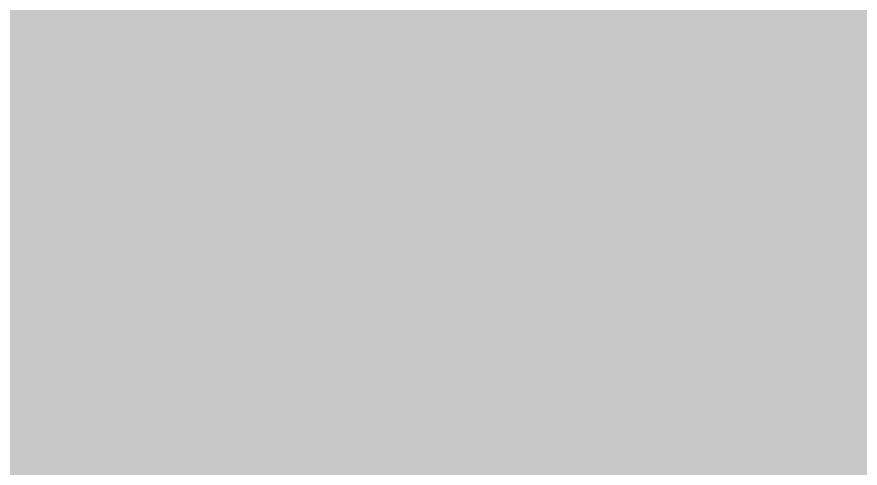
# Model space of a CAD drawing. Header units: millimetres. Extents: x 5 to 1315, y 5 to 292.
# Drawn here: x 946.36 to 953.06, y 84.28 to 87.87 of the extents above; entities that cross this region are included whole.
import ezdxf

# ---------------------------------------------------------------- set-up
doc = ezdxf.new("R2010")
doc.units = ezdxf.units.MM
doc.layers.add('IMAGES', color=7, linetype='Continuous')

# ---------------------------------------------------------------- blocks, each defined once
blk = doc.blocks.new('SHEET_03')
at = {"layer": 'IMAGES', "color": 7}
for points in [[(33.9757, 87.8286), (62.422, 87.8286), (33.9757, 88), (62.422, 88)], [(33.4616, 87.6571), (62.422, 87.6571), (33.4616, 87.8286), (62.422, 87.8286)], [(32.7762, 87.4857), (62.422, 87.4857), (32.7762, 87.6571), (62.422, 87.6571)], [(32.4334, 87.3143), (62.422, 87.3143), (32.4334, 87.4857), (62.422, 87.4857)], [(31.9193, 87.1429), (62.422, 87.1429), (31.9193, 87.3143), (62.422, 87.3143)], [(31.4053, 86.9714), (62.422, 86.9714), (31.4053, 87.1429), (62.422, 87.1429)], [(31.2339, 86.8), (62.422, 86.8), (31.2339, 86.9714), (62.422, 86.9714)], [(30.5484, 86.6286), (62.422, 86.6286), (30.5484, 86.8), (62.422, 86.8)], [(30.2057, 86.4571), (61.9079, 86.4571), (30.2057, 86.6286), (61.9079, 86.6286)], [(29.6916, 86.2857), (61.5652, 86.2857), (29.6916, 86.4571), (61.5652, 86.4571)], [(29.1775, 86.1143), (61.0511, 86.1143), (29.1775, 86.2857), (61.0511, 86.2857)], [(28.8348, 85.9429), (60.7084, 85.9429), (28.8348, 86.1143), (60.7084, 86.1143)], [(28.3207, 85.7714), (60.3656, 85.7714), (28.3207, 85.9429), (60.3656, 85.9429)], [(27.8066, 85.6), (59.1661, 85.6), (27.8066, 85.7714), (59.1661, 85.7714)], [(27.4639, 85.4286), (58.8234, 85.4286), (27.4639, 85.6), (58.8234, 85.6)], [(26.9498, 85.2571), (57.4525, 85.2571), (26.9498, 85.4286), (57.4525, 85.4286)], [(26.6071, 85.0857), (56.4243, 85.0857), (26.6071, 85.2571), (56.4243, 85.2571)], [(26.6071, 84.9143), (55.5675, 84.9143), (26.6071, 85.0857), (55.5675, 85.0857)], [(26.6071, 84.7429), (54.5393, 84.7429), (26.6071, 84.9143), (54.5393, 84.9143)], [(26.6071, 84.5714), (53.6825, 84.5714), (26.6071, 84.7429), (53.6825, 84.7429)], [(26.6071, 84.4), (52.6543, 84.4), (26.6071, 84.5714), (52.6543, 84.5714)], [(52.6543, 84.4), (53.1684, 84.4), (52.6543, 84.5714), (53.1684, 84.5714)], [(26.6071, 84.2286), (51.2834, 84.2286), (26.6071, 84.4), (51.2834, 84.4)], [(51.2834, 84.2286), (51.6261, 84.2286), (51.2834, 84.4), (51.6261, 84.4)], [(51.6261, 84.2286), (51.9688, 84.2286), (51.6261, 84.4), (51.9688, 84.4)], [(51.9688, 84.2286), (52.1402, 84.2286), (51.9688, 84.4), (52.1402, 84.4)], [(52.1402, 84.2286), (52.6543, 84.2286), (52.1402, 84.4), (52.6543, 84.4)], [(52.6543, 84.2286), (52.8257, 84.2286), (52.6543, 84.4), (52.8257, 84.4)], [(52.8257, 84.2286), (53.1684, 84.2286), (52.8257, 84.4), (53.1684, 84.4)]]:
    blk.add_solid(points, dxfattribs=at)

msp = doc.modelspace()

# ---------------------------------------------------------------- block references
msp.add_blockref('SHEET_03', (900, 0))

doc.saveas('drawing.dxf')
